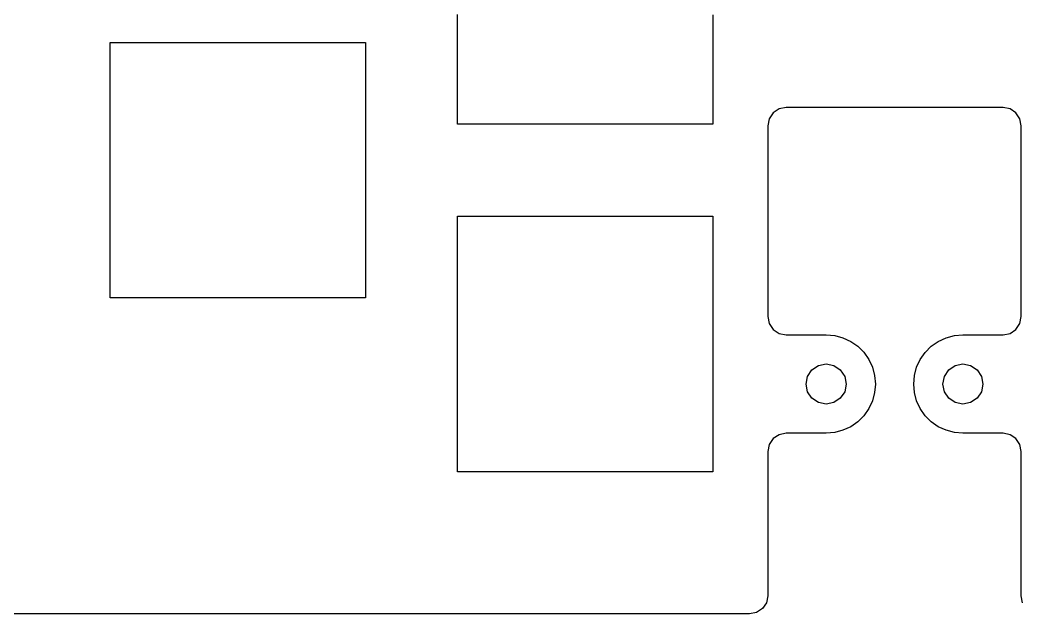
# Model space of a CAD drawing. Extents: x 0 to 218, y 0 to 172.
# Drawn here: x 61.2 to 116.1, y 0.1 to 32.6 of the extents above; entities that cross this region are included whole.
import ezdxf

# ---------------------------------------------------------------- set-up
doc = ezdxf.new("R2010")
doc.units = 0

msp = doc.modelspace()

# ---------------------------------------------------------------- linework, layer by layer
at = {"layer": 'plate_right'}
for p, q in [((85.165, 32.389), (85.165, 32.889)), ((99.165, 32.888), (99.165, 32.388)), ((85.165, 31.89), (85.165, 32.389)), ((85.165, 31.639), (85.165, 31.89)), ((99.165, 32.388), (99.165, 31.888)), ((99.165, 31.888), (99.165, 31.388)), ((66.115, 30.863), (66.115, 31.363)), ((66.115, 31.363), (66.615, 31.363)), ((66.615, 31.363), (66.865, 31.363)), ((66.865, 31.363), (67.116, 31.363)), ((67.116, 31.363), (67.616, 31.363)), ((67.616, 31.363), (68.116, 31.363)), ((68.116, 31.363), (68.616, 31.363)), ((68.616, 31.363), (69.115, 31.363)), ((69.115, 31.363), (69.365, 31.363)), ((69.365, 31.363), (69.616, 31.363)), ((69.616, 31.363), (70.116, 31.363)), ((70.116, 31.363), (70.616, 31.363)), ((70.616, 31.363), (70.866, 31.363)), ((70.866, 31.363), (71.117, 31.363)), ((71.117, 31.363), (71.616, 31.363)), ((71.616, 31.363), (72.116, 31.363)), ((72.116, 31.363), (72.616, 31.363)), ((72.616, 31.363), (73.115, 31.363)), ((73.115, 31.363), (73.614, 31.363)), ((73.614, 31.363), (73.864, 31.363)), ((73.864, 31.363), (74.115, 31.363)), ((74.115, 31.363), (74.615, 31.363)), ((74.615, 31.363), (75.115, 31.363)), ((75.115, 31.363), (75.615, 31.363)), ((75.615, 31.363), (75.865, 31.363)), ((75.865, 31.363), (76.116, 31.363)), ((76.116, 31.363), (76.616, 31.363)), ((76.616, 31.363), (77.116, 31.363)), ((77.116, 31.363), (77.616, 31.363)), ((77.616, 31.363), (78.116, 31.363)), ((78.116, 31.363), (78.615, 31.363)), ((78.615, 31.363), (79.115, 31.363)), ((79.115, 31.363), (79.615, 31.363)), ((79.615, 31.363), (80.115, 31.363)), ((80.115, 31.363), (80.115, 30.863)), ((85.165, 31.389), (85.165, 31.639)), ((85.165, 30.889), (85.165, 31.389)), ((99.165, 31.388), (99.165, 31.137)), ((66.115, 30.363), (66.115, 30.863)), ((80.115, 30.863), (80.115, 30.612)), ((85.165, 30.389), (85.165, 30.889)), ((99.165, 31.137), (99.165, 30.887)), ((99.165, 30.887), (99.165, 30.387)), ((66.115, 29.863), (66.115, 30.363)), ((80.115, 30.612), (80.115, 30.362)), ((80.115, 30.362), (80.115, 29.862)), ((85.165, 30.138), (85.165, 30.389)), ((99.165, 30.387), (99.165, 29.887)), ((66.115, 29.364), (66.115, 29.863)), ((80.115, 29.862), (80.115, 29.362)), ((85.165, 29.888), (85.165, 30.138)), ((85.165, 29.389), (85.165, 29.888)), ((99.165, 29.887), (99.165, 29.387)), ((66.115, 28.864), (66.115, 29.364)), ((80.115, 29.362), (80.115, 28.862)), ((85.165, 28.889), (85.165, 29.389)), ((99.165, 29.387), (99.165, 28.887)), ((66.115, 28.364), (66.115, 28.864)), ((80.115, 28.862), (80.115, 28.363)), ((85.165, 28.389), (85.165, 28.889)), ((99.165, 28.887), (99.165, 28.388)), ((66.115, 27.864), (66.115, 28.364)), ((80.115, 28.363), (80.115, 28.112)), ((80.115, 28.112), (80.115, 27.862)), ((85.165, 27.889), (85.165, 28.389)), ((99.165, 28.388), (99.165, 27.888)), ((66.115, 27.364), (66.115, 27.864)), ((80.115, 27.862), (80.115, 27.362)), ((85.165, 27.638), (85.165, 27.889)), ((85.165, 27.388), (85.165, 27.638)), ((99.165, 27.888), (99.165, 27.388)), ((102.472, 27.504), (102.256, 27.181)), ((102.796, 27.721), (102.472, 27.504)), ((103.18, 27.798), (102.796, 27.721)), ((103.676, 27.798), (103.18, 27.798)), ((104.171, 27.798), (103.676, 27.798)), ((104.667, 27.798), (104.171, 27.798)), ((105.162, 27.798), (104.667, 27.798)), ((105.658, 27.798), (105.162, 27.798)), ((106.154, 27.798), (105.658, 27.798)), ((106.65, 27.798), (106.154, 27.798)), ((107.146, 27.798), (106.65, 27.798)), ((107.642, 27.798), (107.146, 27.798)), ((108.137, 27.798), (107.642, 27.798)), ((108.634, 27.798), (108.137, 27.798)), ((109.13, 27.798), (108.634, 27.798)), ((109.626, 27.798), (109.13, 27.798)), ((110.122, 27.798), (109.626, 27.798)), ((110.618, 27.798), (110.122, 27.798)), ((111.114, 27.798), (110.618, 27.798)), ((111.61, 27.798), (111.114, 27.798)), ((112.106, 27.798), (111.61, 27.798)), ((112.601, 27.798), (112.106, 27.798)), ((113.097, 27.798), (112.601, 27.798)), ((113.592, 27.798), (113.097, 27.798)), ((114.088, 27.798), (113.592, 27.798)), ((114.584, 27.798), (114.088, 27.798)), ((115.08, 27.798), (114.584, 27.798)), ((115.463, 27.722), (115.08, 27.798)), ((115.787, 27.505), (115.463, 27.722)), ((116.004, 27.181), (115.787, 27.505)), ((66.115, 27.113), (66.115, 27.364)), ((66.115, 26.863), (66.115, 27.113)), ((80.115, 27.362), (80.115, 26.862)), ((85.165, 26.888), (85.165, 27.388)), ((99.165, 27.388), (99.165, 26.888)), ((102.256, 27.181), (102.18, 26.798)), ((116.08, 26.798), (116.004, 27.181)), ((66.115, 26.363), (66.115, 26.863)), ((80.115, 26.862), (80.115, 26.611)), ((80.115, 26.611), (80.115, 26.361)), ((85.665, 26.888), (85.165, 26.888)), ((86.165, 26.888), (85.665, 26.888)), ((86.665, 26.888), (86.165, 26.888)), ((87.164, 26.888), (86.665, 26.888)), ((87.664, 26.888), (87.164, 26.888)), ((88.164, 26.888), (87.664, 26.888)), ((88.664, 26.888), (88.164, 26.888)), ((89.164, 26.888), (88.664, 26.888)), ((89.414, 26.888), (89.164, 26.888)), ((89.665, 26.888), (89.414, 26.888)), ((90.165, 26.888), (89.665, 26.888)), ((90.665, 26.888), (90.165, 26.888)), ((91.165, 26.888), (90.665, 26.888)), ((91.415, 26.888), (91.165, 26.888)), ((91.666, 26.888), (91.415, 26.888)), ((92.165, 26.888), (91.666, 26.888)), ((92.664, 26.888), (92.165, 26.888)), ((93.164, 26.888), (92.664, 26.888)), ((93.664, 26.888), (93.164, 26.888)), ((94.163, 26.888), (93.664, 26.888)), ((94.413, 26.888), (94.163, 26.888)), ((94.664, 26.888), (94.413, 26.888)), ((95.164, 26.888), (94.664, 26.888)), ((95.664, 26.888), (95.164, 26.888)), ((95.914, 26.888), (95.664, 26.888)), ((96.165, 26.888), (95.914, 26.888)), ((96.664, 26.888), (96.165, 26.888)), ((97.164, 26.888), (96.664, 26.888)), ((97.664, 26.888), (97.164, 26.888)), ((98.164, 26.888), (97.664, 26.888)), ((98.414, 26.888), (98.164, 26.888)), ((98.665, 26.888), (98.414, 26.888)), ((99.165, 26.888), (98.665, 26.888)), ((102.18, 26.798), (102.18, 26.301)), ((116.08, 26.301), (116.08, 26.798)), ((66.115, 25.863), (66.115, 26.363)), ((66.115, 25.363), (66.115, 25.863)), ((80.115, 26.361), (80.115, 25.862)), ((80.115, 25.862), (80.115, 25.362)), ((102.18, 26.301), (102.18, 25.804)), ((116.08, 25.804), (116.08, 26.301)), ((66.115, 25.112), (66.115, 25.363)), ((80.115, 25.362), (80.115, 24.862)), ((102.18, 25.804), (102.18, 25.306)), ((102.18, 25.306), (102.18, 24.807)), ((116.08, 25.306), (116.08, 25.804)), ((116.08, 24.808), (116.08, 25.306)), ((66.115, 24.862), (66.115, 25.112)), ((66.115, 24.363), (66.115, 24.862)), ((80.115, 24.862), (80.115, 24.363)), ((102.18, 24.807), (102.18, 24.31)), ((116.08, 24.311), (116.08, 24.808)), ((66.115, 23.864), (66.115, 24.363)), ((80.115, 24.363), (80.115, 23.864)), ((102.18, 24.31), (102.18, 23.814)), ((116.08, 23.814), (116.08, 24.311)), ((66.115, 23.364), (66.115, 23.864)), ((80.115, 23.864), (80.115, 23.613)), ((102.18, 23.814), (102.18, 23.316)), ((116.08, 23.315), (116.08, 23.814)), ((66.115, 22.864), (66.115, 23.364)), ((80.115, 23.613), (80.115, 23.363)), ((80.115, 23.363), (80.115, 22.863)), ((102.18, 23.316), (102.18, 22.818)), ((116.08, 22.817), (116.08, 23.315)), ((66.115, 22.365), (66.115, 22.864)), ((80.115, 22.863), (80.115, 22.363)), ((102.18, 22.818), (102.18, 22.321)), ((116.08, 22.319), (116.08, 22.817)), ((66.115, 22.114), (66.115, 22.365)), ((66.115, 21.864), (66.115, 22.114)), ((80.115, 22.363), (80.115, 21.863)), ((102.18, 22.321), (102.18, 21.824)), ((116.08, 21.82), (116.08, 22.319)), ((66.115, 21.364), (66.115, 21.864)), ((80.115, 21.863), (80.115, 21.612)), ((80.115, 21.612), (80.115, 21.362)), ((85.165, 21.338), (85.165, 21.838)), ((85.165, 21.838), (85.665, 21.838)), ((85.665, 21.838), (85.915, 21.838)), ((85.915, 21.838), (86.166, 21.838)), ((86.166, 21.838), (86.666, 21.838)), ((86.666, 21.838), (87.166, 21.838)), ((87.166, 21.838), (87.666, 21.838)), ((87.666, 21.838), (88.165, 21.838)), ((88.165, 21.838), (88.415, 21.838)), ((88.415, 21.838), (88.666, 21.838)), ((88.666, 21.838), (89.166, 21.838)), ((89.166, 21.838), (89.666, 21.838)), ((89.666, 21.838), (89.916, 21.838)), ((89.916, 21.838), (90.167, 21.838)), ((90.167, 21.838), (90.666, 21.838)), ((90.666, 21.838), (91.166, 21.838)), ((91.166, 21.838), (91.666, 21.838)), ((91.666, 21.838), (92.165, 21.838)), ((92.165, 21.838), (92.664, 21.838)), ((92.664, 21.838), (92.914, 21.838)), ((92.914, 21.838), (93.165, 21.838)), ((93.165, 21.838), (93.665, 21.838)), ((93.665, 21.838), (94.165, 21.838)), ((94.165, 21.838), (94.665, 21.838)), ((94.665, 21.838), (94.915, 21.838)), ((94.915, 21.838), (95.166, 21.838)), ((95.166, 21.838), (95.666, 21.838)), ((95.666, 21.838), (96.166, 21.838)), ((96.166, 21.838), (96.666, 21.838)), ((96.666, 21.838), (97.166, 21.838)), ((97.166, 21.838), (97.665, 21.838)), ((97.665, 21.838), (98.165, 21.838)), ((98.165, 21.838), (98.665, 21.838)), ((98.665, 21.838), (99.165, 21.838)), ((99.165, 21.838), (99.165, 21.338)), ((102.18, 21.824), (102.18, 21.325)), ((116.08, 21.323), (116.08, 21.82)), ((66.115, 20.864), (66.115, 21.364)), ((80.115, 21.362), (80.115, 20.862)), ((85.165, 20.838), (85.165, 21.338)), ((99.165, 21.338), (99.165, 21.087)), ((99.165, 21.087), (99.165, 20.837)), ((102.18, 21.325), (102.18, 20.827)), ((116.08, 20.826), (116.08, 21.323)), ((66.115, 20.613), (66.115, 20.864)), ((66.115, 20.363), (66.115, 20.613)), ((66.115, 19.864), (66.115, 20.363)), ((80.115, 20.862), (80.115, 20.362)), ((80.115, 20.362), (80.115, 19.862)), ((85.165, 20.338), (85.165, 20.838)), ((85.165, 19.839), (85.165, 20.338)), ((99.165, 20.837), (99.165, 20.337)), ((99.165, 20.337), (99.165, 19.837)), ((102.18, 20.827), (102.18, 20.329)), ((102.18, 20.329), (102.18, 19.83)), ((116.08, 20.328), (116.08, 20.826)), ((116.08, 19.83), (116.08, 20.328)), ((66.115, 19.364), (66.115, 19.864)), ((80.115, 19.862), (80.115, 19.362)), ((85.165, 19.339), (85.165, 19.839)), ((99.165, 19.837), (99.165, 19.337)), ((102.18, 19.83), (102.18, 19.333)), ((116.08, 19.333), (116.08, 19.83)), ((66.115, 18.864), (66.115, 19.364)), ((80.115, 19.362), (80.115, 18.863)), ((85.165, 18.839), (85.165, 19.339)), ((99.165, 19.337), (99.165, 18.838)), ((102.18, 19.333), (102.18, 18.835)), ((116.08, 18.836), (116.08, 19.333)), ((66.115, 18.364), (66.115, 18.864)), ((80.115, 18.863), (80.115, 18.363)), ((85.165, 18.339), (85.165, 18.839)), ((99.165, 18.838), (99.165, 18.587)), ((102.18, 18.835), (102.18, 18.338)), ((116.08, 18.338), (116.08, 18.836)), ((66.115, 18.113), (66.115, 18.364)), ((80.115, 18.363), (80.115, 17.863)), ((85.165, 17.839), (85.165, 18.339)), ((99.165, 18.587), (99.165, 18.337)), ((99.165, 18.337), (99.165, 17.837)), ((102.18, 18.338), (102.18, 17.84)), ((116.08, 17.84), (116.08, 18.338)), ((66.115, 17.863), (66.115, 18.113)), ((66.115, 17.363), (66.115, 17.863)), ((80.115, 17.863), (80.115, 17.363)), ((85.165, 17.588), (85.165, 17.839)), ((85.165, 17.338), (85.165, 17.588)), ((99.165, 17.837), (99.165, 17.337)), ((102.18, 17.84), (102.18, 17.343)), ((116.08, 17.343), (116.08, 17.84)), ((66.615, 17.363), (66.115, 17.363)), ((67.115, 17.363), (66.615, 17.363)), ((67.615, 17.363), (67.115, 17.363)), ((68.114, 17.363), (67.615, 17.363)), ((68.614, 17.363), (68.114, 17.363)), ((69.114, 17.363), (68.614, 17.363)), ((69.614, 17.363), (69.114, 17.363)), ((70.114, 17.363), (69.614, 17.363)), ((70.364, 17.363), (70.114, 17.363)), ((70.615, 17.363), (70.364, 17.363)), ((71.115, 17.363), (70.615, 17.363)), ((71.615, 17.363), (71.115, 17.363)), ((72.115, 17.363), (71.615, 17.363)), ((72.365, 17.363), (72.115, 17.363)), ((72.616, 17.363), (72.365, 17.363)), ((73.115, 17.363), (72.616, 17.363)), ((73.614, 17.363), (73.115, 17.363)), ((74.114, 17.363), (73.614, 17.363)), ((74.614, 17.363), (74.114, 17.363)), ((75.113, 17.363), (74.614, 17.363)), ((75.363, 17.363), (75.113, 17.363)), ((75.614, 17.363), (75.363, 17.363)), ((76.114, 17.363), (75.614, 17.363)), ((76.614, 17.363), (76.114, 17.363)), ((76.864, 17.363), (76.614, 17.363)), ((77.115, 17.363), (76.864, 17.363)), ((77.614, 17.363), (77.115, 17.363)), ((78.114, 17.363), (77.614, 17.363)), ((78.614, 17.363), (78.114, 17.363)), ((79.114, 17.363), (78.614, 17.363)), ((79.364, 17.363), (79.114, 17.363)), ((79.615, 17.363), (79.364, 17.363)), ((80.115, 17.363), (79.615, 17.363)), ((85.165, 16.838), (85.165, 17.338)), ((99.165, 17.337), (99.165, 17.086)), ((99.165, 17.086), (99.165, 16.836)), ((102.18, 17.343), (102.18, 16.846)), ((116.08, 16.846), (116.08, 17.343)), ((85.165, 16.338), (85.165, 16.838)), ((99.165, 16.836), (99.165, 16.337)), ((102.18, 16.846), (102.18, 16.35)), ((116.08, 16.35), (116.08, 16.846)), ((85.165, 15.838), (85.165, 16.338)), ((99.165, 16.337), (99.165, 15.837)), ((102.18, 16.35), (102.256, 15.967)), ((102.256, 15.967), (102.473, 15.643)), ((115.787, 15.642), (116.004, 15.967)), ((116.004, 15.967), (116.08, 16.35)), ((85.165, 15.587), (85.165, 15.838)), ((85.165, 15.337), (85.165, 15.587)), ((99.165, 15.837), (99.165, 15.337)), ((102.473, 15.643), (102.797, 15.426)), ((102.797, 15.426), (103.18, 15.35)), ((115.08, 15.35), (115.463, 15.426)), ((115.463, 15.426), (115.787, 15.642)), ((85.165, 14.838), (85.165, 15.337)), ((85.165, 14.339), (85.165, 14.838)), ((99.165, 15.337), (99.165, 14.838)), ((99.165, 14.838), (99.165, 14.339)), ((103.18, 15.35), (103.62, 15.35)), ((103.62, 15.35), (104.059, 15.35)), ((104.059, 15.35), (104.499, 15.35)), ((104.499, 15.35), (104.94, 15.35)), ((104.94, 15.35), (105.38, 15.35)), ((105.38, 15.35), (105.85, 15.309)), ((105.85, 15.309), (106.304, 15.188)), ((106.304, 15.188), (106.731, 14.988)), ((106.731, 14.988), (107.116, 14.718)), ((111.144, 14.718), (111.529, 14.988)), ((111.529, 14.988), (111.956, 15.187)), ((111.956, 15.187), (112.41, 15.309)), ((112.41, 15.309), (112.88, 15.35)), ((112.88, 15.35), (113.32, 15.35)), ((113.32, 15.35), (113.761, 15.35)), ((113.761, 15.35), (114.201, 15.35)), ((114.201, 15.35), (114.64, 15.35)), ((114.64, 15.35), (115.08, 15.35)), ((85.165, 13.839), (85.165, 14.339)), ((99.165, 14.339), (99.165, 14.088)), ((107.116, 14.718), (107.448, 14.386)), ((107.448, 14.386), (107.719, 14)), ((110.541, 13.999), (110.812, 14.385)), ((110.812, 14.385), (111.144, 14.718)), ((85.165, 13.339), (85.165, 13.839)), ((99.165, 14.088), (99.165, 13.838)), ((99.165, 13.838), (99.165, 13.338)), ((104.96, 13.667), (105.38, 13.75)), ((105.38, 13.75), (105.8, 13.667)), ((107.719, 14), (107.918, 13.574)), ((110.342, 13.574), (110.541, 13.999)), ((112.46, 13.666), (112.88, 13.75)), ((112.88, 13.75), (113.3, 13.666)), ((85.165, 12.84), (85.165, 13.339)), ((99.165, 13.338), (99.165, 12.838)), ((104.363, 13.07), (104.602, 13.428)), ((104.602, 13.428), (104.96, 13.667)), ((105.8, 13.667), (106.158, 13.428)), ((106.158, 13.428), (106.397, 13.07)), ((107.918, 13.574), (108.04, 13.118)), ((110.22, 13.118), (110.342, 13.574)), ((111.863, 13.07), (112.102, 13.428)), ((112.102, 13.428), (112.46, 13.666)), ((113.3, 13.666), (113.658, 13.427)), ((113.658, 13.427), (113.897, 13.07)), ((85.165, 12.589), (85.165, 12.84)), ((99.165, 12.838), (99.165, 12.338)), ((104.28, 12.65), (104.363, 13.07)), ((104.363, 12.23), (104.28, 12.65)), ((106.397, 13.07), (106.48, 12.65)), ((106.48, 12.65), (106.397, 12.23)), ((108.08, 12.65), (108.039, 12.18)), ((108.04, 13.118), (108.08, 12.65)), ((110.18, 12.65), (110.22, 13.118)), ((110.221, 12.18), (110.18, 12.65)), ((111.78, 12.65), (111.863, 13.07)), ((111.863, 12.229), (111.78, 12.65)), ((113.897, 13.07), (113.98, 12.65)), ((113.98, 12.65), (113.897, 12.229)), ((85.165, 12.339), (85.165, 12.589)), ((85.165, 11.839), (85.165, 12.339)), ((99.165, 12.338), (99.165, 12.087)), ((99.165, 12.087), (99.165, 11.837)), ((104.602, 11.872), (104.363, 12.23)), ((106.397, 12.23), (106.158, 11.872)), ((108.039, 12.18), (107.918, 11.726)), ((110.342, 11.725), (110.221, 12.18)), ((112.102, 11.872), (111.863, 12.229)), ((113.897, 12.229), (113.658, 11.872)), ((85.165, 11.339), (85.165, 11.839)), ((99.165, 11.837), (99.165, 11.337)), ((104.96, 11.633), (104.602, 11.872)), ((105.38, 11.55), (104.96, 11.633)), ((105.8, 11.633), (105.38, 11.55)), ((106.158, 11.872), (105.8, 11.633)), ((107.918, 11.726), (107.718, 11.299)), ((110.542, 11.299), (110.342, 11.725)), ((112.46, 11.633), (112.102, 11.872)), ((112.88, 11.55), (112.46, 11.633)), ((113.3, 11.633), (112.88, 11.55)), ((113.658, 11.872), (113.3, 11.633)), ((85.165, 11.088), (85.165, 11.339)), ((85.165, 10.838), (85.165, 11.088)), ((99.165, 11.337), (99.165, 10.837)), ((107.718, 11.299), (107.448, 10.914)), ((110.812, 10.914), (110.542, 11.299)), ((85.165, 10.339), (85.165, 10.838)), ((99.165, 10.837), (99.165, 10.337)), ((107.116, 10.582), (106.73, 10.311)), ((107.448, 10.914), (107.116, 10.582)), ((111.144, 10.581), (110.812, 10.914)), ((111.53, 10.311), (111.144, 10.581)), ((85.165, 9.839), (85.165, 10.339)), ((99.165, 10.337), (99.165, 9.837)), ((103.18, 9.95), (102.797, 9.874)), ((103.62, 9.95), (103.18, 9.95)), ((104.061, 9.95), (103.62, 9.95)), ((104.501, 9.95), (104.061, 9.95)), ((104.94, 9.95), (104.501, 9.95)), ((105.38, 9.95), (104.94, 9.95)), ((105.848, 9.99), (105.38, 9.95)), ((106.304, 10.112), (105.848, 9.99)), ((106.73, 10.311), (106.304, 10.112)), ((111.956, 10.112), (111.53, 10.311)), ((112.412, 9.99), (111.956, 10.112)), ((112.88, 9.95), (112.412, 9.99)), ((113.32, 9.95), (112.88, 9.95)), ((113.759, 9.95), (113.32, 9.95)), ((114.199, 9.95), (113.759, 9.95)), ((114.64, 9.95), (114.199, 9.95)), ((115.08, 9.95), (114.64, 9.95)), ((115.464, 9.873), (115.08, 9.95)), ((85.165, 9.339), (85.165, 9.839)), ((99.165, 9.837), (99.165, 9.338)), ((102.473, 9.657), (102.256, 9.333)), ((102.797, 9.874), (102.473, 9.657)), ((115.788, 9.656), (115.464, 9.873)), ((116.004, 9.333), (115.788, 9.656)), ((85.165, 8.839), (85.165, 9.339)), ((85.165, 8.588), (85.165, 8.839)), ((99.165, 9.338), (99.165, 8.838)), ((99.165, 8.838), (99.165, 8.338)), ((102.256, 9.333), (102.18, 8.95)), ((102.18, 8.95), (102.18, 8.456)), ((116.08, 8.95), (116.004, 9.333)), ((116.08, 8.455), (116.08, 8.95)), ((85.165, 8.338), (85.165, 8.588)), ((85.165, 7.838), (85.165, 8.338)), ((99.165, 8.338), (99.165, 7.838)), ((102.18, 8.456), (102.18, 7.963)), ((116.08, 7.962), (116.08, 8.455)), ((85.665, 7.838), (85.165, 7.838)), ((86.165, 7.838), (85.665, 7.838)), ((86.665, 7.838), (86.165, 7.838)), ((87.164, 7.838), (86.665, 7.838)), ((87.664, 7.838), (87.164, 7.838)), ((88.164, 7.838), (87.664, 7.838)), ((88.664, 7.838), (88.164, 7.838)), ((89.164, 7.838), (88.664, 7.838)), ((89.414, 7.838), (89.164, 7.838)), ((89.665, 7.838), (89.414, 7.838)), ((90.165, 7.838), (89.665, 7.838)), ((90.665, 7.838), (90.165, 7.838)), ((91.165, 7.838), (90.665, 7.838)), ((91.415, 7.838), (91.165, 7.838)), ((91.666, 7.838), (91.415, 7.838)), ((92.165, 7.838), (91.666, 7.838)), ((92.664, 7.838), (92.165, 7.838)), ((93.164, 7.838), (92.664, 7.838)), ((93.664, 7.838), (93.164, 7.838)), ((94.163, 7.838), (93.664, 7.838)), ((94.413, 7.838), (94.163, 7.838)), ((94.664, 7.838), (94.413, 7.838)), ((95.164, 7.838), (94.664, 7.838)), ((95.664, 7.838), (95.164, 7.838)), ((95.914, 7.838), (95.664, 7.838)), ((96.165, 7.838), (95.914, 7.838)), ((96.664, 7.838), (96.165, 7.838)), ((97.164, 7.838), (96.664, 7.838)), ((97.664, 7.838), (97.164, 7.838)), ((98.164, 7.838), (97.664, 7.838)), ((98.414, 7.838), (98.164, 7.838)), ((98.665, 7.838), (98.414, 7.838)), ((99.165, 7.838), (98.665, 7.838)), ((102.18, 7.963), (102.18, 7.47)), ((116.08, 7.469), (116.08, 7.962)), ((102.18, 7.47), (102.18, 6.976)), ((116.08, 6.976), (116.08, 7.469)), ((102.18, 6.976), (102.18, 6.482)), ((116.08, 6.482), (116.08, 6.976)), ((102.18, 6.482), (102.18, 5.988)), ((116.08, 5.988), (116.08, 6.482)), ((102.18, 5.988), (102.18, 5.495)), ((102.18, 5.495), (102.18, 5)), ((116.08, 5.494), (116.08, 5.988)), ((102.18, 5), (102.18, 4.507)), ((116.08, 5), (116.08, 5.494)), ((116.08, 4.506), (116.08, 5)), ((102.18, 4.507), (102.18, 4.014)), ((116.08, 4.013), (116.08, 4.506)), ((102.18, 4.014), (102.18, 3.52)), ((116.08, 3.519), (116.08, 4.013)), ((102.18, 3.52), (102.18, 3.027)), ((116.08, 3.026), (116.08, 3.519)), ((102.18, 3.027), (102.18, 2.532)), ((116.08, 2.532), (116.08, 3.026)), ((102.18, 2.532), (102.18, 2.039)), ((116.08, 2.038), (116.08, 2.532)), ((102.18, 2.039), (102.18, 1.545)), ((116.08, 1.545), (116.08, 2.038)), ((102.18, 1.545), (102.18, 1.05)), ((116.08, 1.05), (116.08, 1.545)), ((102.104, 0.667), (101.887, 0.343)), ((102.18, 1.05), (102.104, 0.667)), ((116.156, 0.667), (116.08, 1.05)), ((61.29, 0.05), (60.791, 0.05)), ((61.789, 0.05), (61.29, 0.05)), ((62.289, 0.05), (61.789, 0.05)), ((62.788, 0.05), (62.289, 0.05)), ((63.287, 0.05), (62.788, 0.05)), ((63.786, 0.05), (63.287, 0.05)), ((64.285, 0.05), (63.786, 0.05)), ((64.783, 0.05), (64.285, 0.05)), ((65.281, 0.05), (64.783, 0.05)), ((65.78, 0.05), (65.281, 0.05)), ((66.279, 0.05), (65.78, 0.05)), ((66.778, 0.05), (66.279, 0.05)), ((67.275, 0.05), (66.778, 0.05)), ((67.775, 0.05), (67.275, 0.05)), ((68.273, 0.05), (67.775, 0.05)), ((68.772, 0.05), (68.273, 0.05)), ((69.271, 0.05), (68.772, 0.05)), ((69.768, 0.05), (69.271, 0.05)), ((70.267, 0.05), (69.768, 0.05)), ((70.765, 0.05), (70.267, 0.05)), ((71.264, 0.05), (70.765, 0.05)), ((71.762, 0.05), (71.264, 0.05)), ((72.26, 0.05), (71.762, 0.05)), ((72.759, 0.05), (72.26, 0.05)), ((73.258, 0.05), (72.759, 0.05)), ((73.755, 0.05), (73.258, 0.05)), ((74.254, 0.05), (73.755, 0.05)), ((74.753, 0.05), (74.254, 0.05)), ((75.252, 0.05), (74.753, 0.05)), ((75.75, 0.05), (75.252, 0.05)), ((76.249, 0.05), (75.75, 0.05)), ((76.747, 0.05), (76.249, 0.05)), ((77.246, 0.05), (76.747, 0.05)), ((77.745, 0.05), (77.246, 0.05)), ((78.243, 0.05), (77.745, 0.05)), ((78.742, 0.05), (78.243, 0.05)), ((79.241, 0.05), (78.742, 0.05)), ((79.739, 0.05), (79.241, 0.05)), ((80.238, 0.05), (79.739, 0.05)), ((80.737, 0.05), (80.238, 0.05)), ((81.236, 0.05), (80.737, 0.05)), ((81.734, 0.05), (81.236, 0.05)), ((82.232, 0.05), (81.734, 0.05)), ((82.732, 0.05), (82.232, 0.05)), ((83.23, 0.05), (82.732, 0.05)), ((83.729, 0.05), (83.23, 0.05)), ((84.228, 0.05), (83.729, 0.05)), ((84.726, 0.05), (84.228, 0.05)), ((85.225, 0.05), (84.726, 0.05)), ((85.723, 0.05), (85.225, 0.05)), ((86.223, 0.05), (85.723, 0.05)), ((86.722, 0.05), (86.223, 0.05)), ((87.22, 0.05), (86.722, 0.05)), ((87.719, 0.05), (87.22, 0.05)), ((88.217, 0.05), (87.719, 0.05)), ((88.715, 0.05), (88.217, 0.05)), ((89.214, 0.05), (88.715, 0.05)), ((89.713, 0.05), (89.214, 0.05)), ((90.211, 0.05), (89.713, 0.05)), ((90.71, 0.05), (90.211, 0.05)), ((91.208, 0.05), (90.71, 0.05)), ((91.707, 0.05), (91.208, 0.05)), ((92.206, 0.05), (91.707, 0.05)), ((92.704, 0.05), (92.206, 0.05)), ((93.201, 0.05), (92.704, 0.05)), ((93.7, 0.05), (93.201, 0.05)), ((94.199, 0.05), (93.7, 0.05)), ((94.698, 0.05), (94.199, 0.05)), ((95.196, 0.05), (94.698, 0.05)), ((95.694, 0.05), (95.196, 0.05)), ((96.193, 0.05), (95.694, 0.05)), ((96.692, 0.05), (96.193, 0.05)), ((97.191, 0.05), (96.692, 0.05)), ((97.69, 0.05), (97.191, 0.05)), ((98.188, 0.05), (97.69, 0.05)), ((98.687, 0.05), (98.188, 0.05)), ((99.186, 0.05), (98.687, 0.05)), ((99.685, 0.05), (99.186, 0.05)), ((100.184, 0.05), (99.685, 0.05)), ((100.681, 0.05), (100.184, 0.05)), ((101.18, 0.05), (100.681, 0.05)), ((101.563, 0.126), (101.18, 0.05)), ((101.887, 0.343), (101.563, 0.126))]:
    msp.add_line(p, q, dxfattribs=at)

doc.saveas('drawing.dxf')
